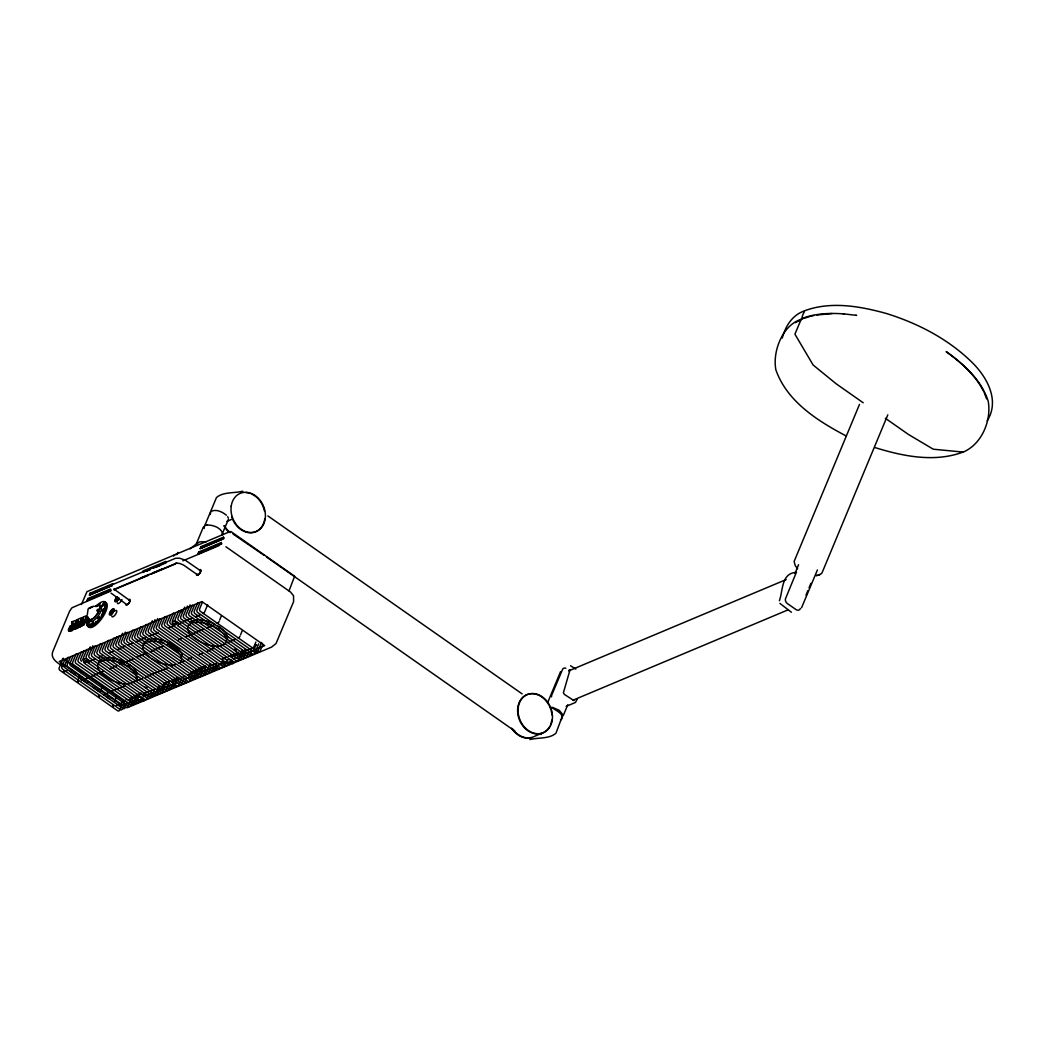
<?xml version="1.0" encoding="UTF-8"?>
<svg xmlns="http://www.w3.org/2000/svg" width="1045" height="1045" viewBox="0 0 1045 1045"><rect width="100%" height="100%" fill="white"/><g stroke="black" fill="none" stroke-linecap="round" stroke-linejoin="round"><path stroke-width="1.5" d="M96.467 621.697L96.375 622.82L96.388 621.879M72.262 624.649L71.791 622.18M77.604 621.383L77.408 622.023L77.513 620.129M82.372 618.509C82.842 622.141 82.712 616.223 82.411 618.509M88.067 622.01L86.957 622.924L88.015 621.827M105.036 606.596L106.028 605.604M88.289 617.647L88.525 619.424L89.844 620.207C95.461 618.157 100.007 611.795 99.863 605.8L98.4 604.833L95.03 606.557M77.03 622.154L77.016 619.842M81.17 618.914L78.009 626.386L74.299 628.136L76.037 623.421M86.095 616.315L83.195 624.205L79.485 625.955L81.223 621.239M87.009 616.772L83.927 624.453L82.895 624.531M83.169 617.059C97.851 610.384 71.556 639.004 81.196 620.769M72.432 622.716L72.066 623.16M77.186 620.39L77.643 620.821M95.526 623.591L95.853 621.67L95.67 623.473M74.09 624.649L70.342 626.086M75.501 624.1L79.172 622.676M84.331 620.025L80.687 621.919L84.266 620.051M72.445 623.852L72.405 623.003M87.323 614.656L88.107 608.961L93.932 606.126M72.758 623.708L72.706 622.624M72.719 623.643L72.209 624.636M87.062 621.945L88.107 621.083L87.114 621.997M82.882 617.53C80.308 618.588 84.279 622.337 82.829 617.53M82.163 617.817L82.111 618.692M104.892 607.302L106.015 606.335L104.957 607.341M87.754 600.104L88.995 599.595L88.015 598.485L87.192 600.47L88.015 598.485L110.522 589.04M143.087 572.477L143.348 570.857L165.855 561.4L166.312 562.732M198.485 553.602L198.746 551.982L221.253 542.538L221.71 543.857L197.923 553.968L198.746 551.982L199.726 553.092L197.923 553.968M70.315 626.282L74.117 624.44M80.726 621.893L84.318 620.221M779.387 600.744C783.005 590.921 781.229 573.992 795.14 572.464M129.567 664.894L129.489 665.273A3.671 0.967 -58.9 0 1 128.587 667.219A3.644 1.359 -55 0 0 129.489 665.273L129.567 664.855M569.982 669.989L563.386 692.783L564.378 694.416L573.966 700.607M88.316 620.325L87.257 621.252L88.276 620.482M104.8 608.151L105.859 607.223L104.84 607.994M99.628 616.628L99.249 617.112M93.841 624.91L94.22 623.591L93.985 624.805M204.245 526.902L204.258 528.378M70.969 628.633L72.196 626.086L71.282 628.502M82.202 621.84C80.165 627.405 83.286 620.443 82.085 622.48M87.427 620.26L89.178 619.097M103.886 609.326L105.636 608.177L102.71 610.019L103.233 609.535M111.919 585.696L112.742 583.711L90.236 593.168L89.413 595.141L111.919 585.696L112.742 583.711M162.811 568.715L152.309 573.117M222.65 539.194L223.473 537.208L200.967 546.666L200.144 548.638L222.65 539.194L223.473 537.208L223.93 538.541M71.739 622.18L72.418 621.775M92.979 625.393L93.554 624.113L93.109 625.302M70.851 625.602L69.114 630.318L72.823 628.554L75.985 621.096M71.439 627.483L71.674 626.817M76.677 625.341L77.382 623.904L76.468 626.321M82.359 622.324L81.588 623.813M87.78 619.084L88.812 618.575L87.728 619.254M104.304 609.901L105.271 609.13L104.239 609.849M114.14 589.354L176.788 563.02L175.847 563.255L179.453 563.373L183.45 564.992L197.544 574.828M782.274 338.044C785.344 326.353 792.306 315.002 804.271 310.992M92.796 624.479L92.326 625.759M70.407 625.772C63.053 637.189 78.323 627.039 75.867 622.284M75.593 623.591L73.712 628.75L78.192 627.183M75.606 625.472C69.884 633.61 83.456 626.02 81.066 621.984M80.792 623.303L79.629 627.078L84.083 624.792L87.453 616.916L86.84 616.485M577.297 699L575.442 702.462L566.155 706.394M88.172 618.039L88.172 618.039A9.091 3.383 -55 0 0 88.943 619.985M103.899 610.789L104.957 610.215L104.03 610.646M81.432 604.519L86.97 591.666L230.266 531.487M74.234 627.209L76.011 622.951M74.678 627.065L75.88 624.165M63.209 658.206L59.199 667.846A1.868 1.502 67.2 0 0 59.983 670.368L117.536 710.705A1.868 1.502 67.2 0 0 119.6 710.182M77.957 627.849L77.343 627.418L81.053 620.103M64.764 659.826L61.903 666.71A1.868 1.502 67.2 0 0 62.687 669.231L120.24 709.568A1.868 1.502 67.2 0 0 122.304 709.046M80.06 625.942L81.249 623.081M68.043 657.318L64.594 665.574A1.868 1.502 67.2 0 0 65.391 668.095L122.944 708.432A1.868 1.502 67.2 0 0 124.995 707.909M70.159 657.553L67.298 664.437A1.868 1.502 67.2 0 0 68.082 666.958L125.648 707.295A1.868 1.502 67.2 0 0 127.699 706.773L131.709 697.133M72.863 656.417L70.002 663.301A1.868 1.502 67.2 0 0 70.786 665.822L128.339 706.172A1.868 1.502 67.2 0 0 130.403 705.636L132.689 700.137M76.141 653.909L72.706 662.177A1.868 1.502 67.2 0 0 73.49 664.698L131.043 705.035A1.868 1.502 67.2 0 0 133.107 704.5L137.117 694.873M78.27 654.157L75.397 661.041A1.868 1.502 67.2 0 0 76.194 663.562L133.747 703.899A1.868 1.502 67.2 0 0 135.798 703.376L136.947 700.62M81.536 651.636L78.101 659.904A1.868 1.502 67.2 0 0 78.897 662.425L136.451 702.762A1.868 1.502 67.2 0 0 138.502 702.24M84.24 650.512L80.805 658.768A1.868 1.502 67.2 0 0 81.588 661.289M86.944 649.376L83.509 657.632A1.868 1.502 67.2 0 0 83.953 659.839M87.349 660.153L83.613 662.138L87.349 660.153L87.767 661.328L84.449 662.726L88.198 660.74M90.223 646.855L86.199 656.495A1.868 1.502 67.2 0 0 86.996 659.016L144.55 699.366A1.868 1.502 67.2 0 0 146.6 698.831L148.899 693.331M78.362 679.394L80.034 675.397M92.914 645.732L88.903 655.372A1.868 1.502 67.2 0 0 89.7 657.893L147.254 698.23A1.868 1.502 67.2 0 0 149.304 697.694M95.043 645.967L91.607 654.235A1.868 1.502 67.2 0 0 92.391 656.756L149.944 697.093A1.868 1.502 67.2 0 0 152.008 696.571M111.149 613.676L110.731 612.331A2.821 1.045 -55 0 1 113.474 609.653A2.821 1.045 -55 0 1 112.925 612.618M116.23 599.125L116.648 600.47L116.23 599.125L118.986 597.962M97.172 646.215L94.311 653.099A1.868 1.502 67.2 0 0 95.095 655.62L152.648 695.957A1.868 1.502 67.2 0 0 154.712 695.434M100.451 643.707L97.002 651.962A1.868 1.502 67.2 0 0 97.799 654.483L155.352 694.82A1.868 1.502 67.2 0 0 157.312 694.494M102.58 643.942L99.706 650.826A1.868 1.502 67.2 0 0 100.503 653.347L158.056 693.684A1.868 1.502 67.2 0 0 160.016 693.357M105.271 642.806L102.41 649.69A1.868 1.502 67.2 0 0 103.194 652.211L160.747 692.561A1.868 1.502 67.2 0 0 162.811 692.025L165.097 686.526M108.549 640.298L105.114 648.566A1.868 1.502 67.2 0 0 105.898 651.087L163.451 691.424A1.868 1.502 67.2 0 0 165.515 690.889M110.679 640.546L107.805 647.43A1.868 1.502 67.2 0 0 108.602 649.951L166.155 690.288A1.868 1.502 67.2 0 0 168.206 689.765L169.355 687.009M113.957 638.025L110.509 646.293A1.868 1.502 67.2 0 0 111.306 648.814L168.859 689.151A1.868 1.502 67.2 0 0 170.91 688.629M116.648 636.901L113.213 645.157A1.868 1.502 67.2 0 0 113.996 647.678L171.55 688.015A1.868 1.502 67.2 0 0 173.614 687.492L177.049 679.237M119.352 635.765L115.917 644.02A1.868 1.502 67.2 0 0 116.7 646.541L174.254 686.879A1.868 1.502 67.2 0 0 176.318 686.356M122.631 633.244L118.621 642.884A1.868 1.502 67.2 0 0 119.404 645.405L176.958 685.755A1.868 1.502 67.2 0 0 179.022 685.22L181.308 679.72M100.398 691.398L102.07 687.401A2.025 1.62 67.2 0 1 103.429 686.513M125.322 632.12L121.311 641.761A1.868 1.502 67.2 0 0 122.108 644.282L179.662 684.619A1.868 1.502 67.2 0 0 181.712 684.083M127.451 632.356L124.015 640.624A1.868 1.502 67.2 0 0 124.799 643.145L182.366 683.482A1.868 1.502 67.2 0 0 184.416 682.96M129.58 632.604L126.719 639.488A1.868 1.502 67.2 0 0 127.503 642.009L185.056 682.346A1.868 1.502 67.2 0 0 187.12 681.823M132.859 630.096L129.423 638.351A1.868 1.502 67.2 0 0 130.207 640.872L187.76 681.209A1.868 1.502 67.2 0 0 189.72 680.883M134.988 630.331L132.114 637.215A1.868 1.502 67.2 0 0 132.911 639.736L190.464 680.073A1.868 1.502 67.2 0 0 192.515 679.55M137.679 629.194L134.818 636.078A1.868 1.502 67.2 0 0 135.602 638.599L193.168 678.95A1.868 1.502 67.2 0 0 195.219 678.414L197.518 672.915M140.957 626.686L137.522 634.955A1.868 1.502 67.2 0 0 138.306 637.476L195.859 677.813A1.868 1.502 67.2 0 0 197.923 677.278M143.087 626.935L140.226 633.819A1.868 1.502 67.2 0 0 141.01 636.34L198.563 676.677A1.868 1.502 67.2 0 0 200.627 676.154L201.763 673.398M146.365 624.414L142.917 632.682A1.868 1.502 67.2 0 0 143.714 635.203L201.267 675.54A1.868 1.502 67.2 0 0 203.318 675.018M114.623 701.365L115.734 698.7M149.056 623.29L145.621 631.546A1.868 1.502 67.2 0 0 146.418 634.067L203.971 674.404A1.868 1.502 67.2 0 0 206.022 673.881L209.457 665.626M152.335 620.769L148.325 630.409A1.868 1.502 67.2 0 0 149.108 632.93L206.662 673.267A1.868 1.502 67.2 0 0 208.726 672.745M155.039 619.633L151.029 629.273A1.868 1.502 67.2 0 0 151.812 631.794L209.366 672.144A1.868 1.502 67.2 0 0 211.43 671.608L213.716 666.109M120.175 708.797L121.886 704.67M157.743 618.509L153.72 628.149A1.868 1.502 67.2 0 0 154.516 630.671L212.07 671.008A1.868 1.502 67.2 0 0 214.12 670.472M122.866 707.661L124.59 703.533M159.859 618.745L156.423 627.013A1.868 1.502 67.2 0 0 157.22 629.534L214.774 669.871A1.868 1.502 67.2 0 0 216.824 669.349M125.57 706.538L127.294 702.397M161.988 618.993L159.127 625.877A1.868 1.502 67.2 0 0 159.911 628.398L217.464 668.735A1.868 1.502 67.2 0 0 219.528 668.212M165.267 616.485L161.831 624.74A1.868 1.502 67.2 0 0 162.615 627.261L220.168 667.598A1.868 1.502 67.2 0 0 222.128 667.272M196.447 543.635L203.174 527.464L205.251 525.426M204.833 525.491L216.459 497.564C223.199 491.62 234.393 493.41 242.558 491.202M167.396 616.72L164.522 623.604A1.868 1.502 67.2 0 0 165.319 626.125L222.872 666.462A1.868 1.502 67.2 0 0 224.923 665.939M170.1 615.583L167.226 622.467A1.868 1.502 67.2 0 0 168.023 624.988L225.576 665.338A1.868 1.502 67.2 0 0 227.627 664.803M173.365 613.075L169.93 621.344A1.868 1.502 67.2 0 0 170.714 623.865L226.961 663.288M142.238 698.622L138.489 700.594L142.238 698.622L143.074 699.209L139.338 701.195L143.074 699.209M175.495 613.324L172.634 620.207A1.868 1.502 67.2 0 0 172.921 622.232M176.709 622.624L172.961 624.61L176.709 622.624L177.545 623.212L173.81 625.197L177.545 623.212M143.492 695.591L144.641 692.848M178.773 610.803L175.325 619.071A1.868 1.502 67.2 0 0 176.122 621.592L233.675 661.929A1.868 1.502 67.2 0 0 235.726 661.407M181.477 609.679L178.029 617.935A1.868 1.502 67.2 0 0 178.826 620.456L236.379 660.793A1.868 1.502 67.2 0 0 238.43 660.27L241.865 652.015M184.743 607.158L180.733 616.798A1.868 1.502 67.2 0 0 181.517 619.319L239.07 659.656A1.868 1.502 67.2 0 0 241.134 659.134M149.879 696.323L151.603 692.195M187.447 606.022L183.437 615.662A1.868 1.502 67.2 0 0 184.22 618.183L241.774 658.533A1.868 1.502 67.2 0 0 243.838 657.997L246.124 652.498M152.583 695.186L154.294 691.058M190.151 604.898L186.141 614.538A1.868 1.502 67.2 0 0 186.924 617.059L244.478 657.396A1.868 1.502 67.2 0 0 246.529 656.861M155.287 694.05L157.573 688.55M192.28 605.133L188.831 613.402A1.868 1.502 67.2 0 0 189.628 615.923L247.182 656.26A1.868 1.502 67.2 0 0 249.232 655.737M228.372 519.43L221.906 534.687M157.978 692.926L159.702 688.786M194.396 605.382L191.535 612.265A1.868 1.502 67.2 0 0 192.319 614.787L249.886 655.124A1.868 1.502 67.2 0 0 251.936 654.601M160.682 691.79L164.117 683.521M197.675 602.874L194.239 611.129A1.868 1.502 67.2 0 0 195.023 613.65L252.577 653.987A1.868 1.502 67.2 0 0 254.64 653.465L258.651 643.824M199.804 603.109L196.943 609.993A1.868 1.502 67.2 0 0 197.727 612.514L255.28 652.851A1.868 1.502 67.2 0 0 257.344 652.328L261.354 642.688M202.508 601.972L199.634 608.856A1.868 1.502 67.2 0 0 200.431 611.377L257.984 651.727A1.868 1.502 67.2 0 0 260.035 651.192L262.909 644.308M166.09 689.517L169.525 681.262M171.484 687.244L173.783 681.745M207.655 604.755L204.872 611.416A2.025 0.758 -55 0 1 204.062 612.723M182.287 682.712L184.011 678.584M184.991 681.575L186.715 677.447M188.831 677.696L189.981 674.939M190.386 679.315L192.11 675.174M193.09 678.179L196.525 669.91M219.646 620.051L221.318 616.054M198.498 675.906L201.933 667.65M203.893 673.633L205.617 669.505M209.3 671.373L210.437 668.617M214.695 669.1L216.419 664.973M217.399 667.964L219.123 663.836M221.253 664.084L222.389 661.328M222.807 665.704L224.518 661.563M225.498 664.568L227.222 660.44M231.585 661.093L227.849 663.079L231.585 661.093L231.99 662.269L228.685 663.666L232.434 661.681M240.585 634.72L242.244 630.723M241.708 657.762L242.858 655.006M243.994 652.25L245.144 649.494M247.103 655.489L248.828 651.362M249.807 654.353L251.531 650.225M255.907 642.022L254.248 646.019A2.025 0.758 -55 0 1 253.426 647.325M253.661 650.473L255.947 644.961M289.034 590.856L294.638 576.239L230.971 531.591M547.737 702.423L560.551 671.648M567.788 704.748L563.516 715.002L561.583 717.105M859.499 404.402L794.122 561.465L795.258 565.698L797.648 568.82M794.918 573.509L798.589 564.718M805.982 595.154L807.824 590.725M809.052 587.773L810.894 583.345M817.412 569.969L801.593 607.681M887.806 414.839L822.428 571.889L821.553 573.548L818.522 575.05M987.172 420.861C1000.653 399.608 985.879 374.972 969.708 360.133C946.221 337.953 916.765 322.905 886.069 313.409C859.878 306.172 830.919 301.064 804.689 310.731C804.141 312.808 800.457 317.68 802.978 318.725M91.633 626.164L92.404 623.865M91.503 626.216L92.535 623.813M71.217 628.163L71.765 627.353M76.154 626.464L76.625 625.302M76.403 625.981L76.951 625.171M104.422 611.469L103.494 611.743L104.513 611.286M173.666 556.044L174.123 555.052M90.797 626.464L91.438 625.119M103.037 612.723L103.938 612.331L103.128 612.527M69.728 630.749L73.137 629.312L73.032 628.202M77.709 626.7L78.858 626.386M89.896 648.475L91.712 648.605L91.503 649.598M102.018 613.807L103.442 613.493M103.35 609.522L103.795 608.856M101.953 614.695L102.815 614.604L102.136 614.551M122.748 700.098L122.996 701.339M962.745 452.198C934.348 462.674 902.815 456.234 874.769 447.508M88.916 626.569L89.909 625.263L88.982 626.621M101.417 615.727L102.136 615.714L101.469 615.505M90.066 624.087L88.498 626.464L89.988 624.061M104.578 601.946L103.011 604.323L104.644 601.998M78.767 626.569L78.009 626.386M101.3 617.007L101.234 616.955M87.649 625.837L88.616 624.544M99.118 618.196L99.745 619.123L99.184 617.974M88.472 624.283L87.401 625.472L88.407 624.231M104.631 604.232L105.663 602.952L104.657 604.193M80.23 626.334L83.835 624.57M98.922 620.129L98.739 619.267L99.066 619.959M87.153 624.871L88.237 623.721L87.244 625.001M97.851 620.286L98.021 621.043M94.742 617.059C97.159 613.99 101.731 608.882 99.079 605.003M209.47 664.032L210.554 664.28M234.798 654.353L234.106 653.687M241.878 650.421L242.962 650.669M255.385 644.752L256.469 645M104.213 606.126L106.054 604.18M97.172 621.945L97.237 620.939L97.381 621.84M94.377 617.438L93.593 618.17M88.067 622.559L86.957 623.682L88.067 622.689M106.041 604.702L104.996 605.865L106.054 604.833M96.649 606.544L96.584 605.786M63.392 658.938L62.452 658.872M175.442 554.516L177.114 554.49M92.835 618.797L89.622 620.155M95.422 606.231L98.622 604.885M189.994 548.834L198.041 542.642M560.525 719.9L561.674 719.143C564.509 713.304 554.542 710.195 551.76 707.217M89.413 595.141L111.959 585.553M140.866 577.794L140.304 578.159L149.304 574.384M200.144 548.638L222.689 539.037M70.485 626.347L73.986 624.858M88.642 608.399L90.053 607.615M795.402 322.67L800.901 319.744M68.591 630.122C68.735 633.126 75.057 629.861 73.45 628.084M227 521.298L231.245 519.522M90.719 593.717L175.599 558.265L179.453 558.2L185.056 560.068L200.431 570.661M201.45 547.214L223.695 537.875M145.791 571.354L150.415 569.394M153.341 568.166L165.071 563.242M147.031 570.949L150.023 569.682M156.032 567.161L160.525 565.28M88.498 599.046L110.757 589.707M199.242 552.544L221.488 543.191M87.192 600.47L110.979 590.36M110.822 591.065L71.961 607.785L69.636 611.116L52.746 651.701C50.016 659.003 58.677 663.679 63.64 666.723M113.827 589.811L148.338 575.312M151.342 574.045L175.351 563.973M182.849 560.812L218.862 545.699M115.89 599.948L118.66 598.785M72.902 621.357L76.599 620.194M78.088 619.176L81.34 617.817M111.084 614.329A2.821 1.045 -55 0 1 110.665 612.279L113.5 611.168L110.391 613.141M78.022 627.34L75.018 628.581L74.195 627.98M67.024 670.681L64.032 671.935A2.025 0.758 -55 0 1 63.562 671.948M89.439 661.263L95.422 658.755M98.413 657.501L102.906 655.607M108.876 653.099L113.369 651.218M117.85 649.337L125.322 646.189M128.313 644.935L132.806 643.054M135.785 641.8L146.261 637.398M149.252 636.144L158.213 632.382M168.676 627.98L173.17 626.099M179.152 623.591L192.607 617.935M195.585 616.681L200.078 614.8M81.236 680.648L103.664 671.23M109.647 668.722L117.118 665.574M120.11 664.32L133.564 658.677M136.555 657.409L147.018 653.02M150.01 651.766L163.464 646.11M166.455 644.856L170.936 642.975M178.408 639.84L181.399 638.573M185.892 636.692L203.827 629.155M206.819 627.901L214.29 624.766M103.664 694.69L108.144 692.809M111.136 691.555L124.59 685.899M130.573 683.391L142.538 678.362M145.529 677.108L167.945 667.69M170.936 666.436L175.429 664.555M178.421 663.301L184.39 660.78M187.382 659.526L191.875 657.645M199.347 654.51L202.338 653.256M206.819 651.362L214.29 648.227M217.282 646.973L224.753 643.838M227.745 642.57L235.23 639.435M135.249 695.617L141.245 693.096M165.214 683.025L168.219 681.771M172.712 679.877L178.695 677.369M192.189 671.7L205.669 666.044M222.154 659.121L226.647 657.227M229.652 655.973L238.639 652.198M116.387 705.284L125.361 701.508M128.352 700.255L138.815 695.865M141.806 694.611L155.261 688.955M158.252 687.701L165.724 684.566M171.707 682.045L185.161 676.402M188.152 675.148L198.615 670.746M201.607 669.492L206.087 667.611M209.078 666.357L216.55 663.209M231.507 656.939L252.433 648.148M123.584 704.879L137.091 699.209M143.1 696.688L153.615 692.273M156.606 691.006L179.139 681.549M183.633 679.655L206.165 670.198M209.157 668.944L227.183 661.367M233.192 658.846L264.712 645.614L201.894 601.58L59.251 661.485L122.082 705.519M127.503 707.609L271.543 647.116L276.024 643.537L293.619 601.593L293.54 595.768L290.654 592.136L225.903 546.757M568.689 670.903L786.18 579.557M573.104 700.15L787.59 610.058M540.513 733.799L530.337 738.162M804.35 318.281L809.836 316.478M206.805 525.047C212.945 524.773 221.932 527.777 222.846 534.713M817.216 575.377L816.145 575.638L819.776 574.737M205.016 525.491L206.988 524.995M179.466 610.711L181.517 611.625L180.262 611.939M802.273 319.025C782.979 323.976 772.281 350.976 775.847 369.76C786.937 401.58 817.739 420.991 846.15 435.948M811.207 316.021L814.042 315.525M816.863 315.015L832.094 313.539M529.841 739.573C538.005 737.378 549.2 739.155 555.94 733.224L562.902 714.78L559.232 710.313L552.7 707.439M177.585 552.544L178.316 552.531M235.726 650.539C238.155 649.951 232.721 648.083 234.589 650.121M843.994 313.918C829.782 312.808 814.538 313.5 801.45 318.66L794.918 334.165L813.101 364.979L836.274 383.881L863.222 402.769M74.913 628.567L74.26 627.692M843.067 313.787L856.613 315.381L855.868 315.263M72.105 624.662L71.726 623.8M570.531 665.769L575.847 669.074M175.625 623.878L174.554 623.329M230.514 662.347L229.652 661.968M145.791 687.923L147.045 687.61L144.785 687.101M522.134 693.893L267.886 515.93M261.694 642.544L260.832 642.649M231.585 655.45L231.18 654.849L232.212 655.385M229.273 656.155L228.411 656.26M202.273 667.507L201.411 667.611M199.177 669.061L198.772 668.46L199.804 668.996M196.865 669.767L196.003 669.871M169.865 681.118L169.003 681.222M166.756 682.672L166.364 682.071L167.396 682.607M164.457 683.378L163.595 683.482M137.457 694.729L136.595 694.834M134.348 696.283L133.956 695.683L134.988 696.218M132.049 696.989L131.187 697.093M232.996 533.995L263.889 555.156M791.405 612.252L779.936 603.422M173.783 624.792L172.947 624.205M228.672 663.261L227.823 662.674M84.436 662.321L83.587 661.733M139.312 700.79L138.476 700.202M77.461 619.541L77.97 621.2M885.35 418.274L908.392 434.42L933.276 449.206L963.216 452.08C981.882 444.151 991.614 420.469 988.204 401.241C981.477 379.844 963.712 364.352 946.13 351.564C960.773 362.184 974.946 374.567 983.358 390.869M266.553 557.037L514.78 731.017M177.35 625.472L227.052 660.309M129.632 600.392L114.571 589.524M125.518 603.697L111.044 593.116M110.731 612.331L111.488 612.866M94.873 623.186L94.755 624.139M82.594 624.727L83.352 625.08M79.381 625.811L80.334 626.373M77.866 626.556L78.479 626.987L77.408 626.909M72.366 628.999L73.137 629.312M88.211 662.909L137.927 697.746M84.214 663.118L139.142 701.626A1.868 1.502 67.2 0 0 140.696 701.731M71.622 663.928L74.09 665.665M77.813 668.264L80.282 670.002M65.508 660.166L123.258 700.646M70.237 671.347L75.527 675.057M78.166 676.912L87.427 683.391M92.705 687.087L97.995 690.797M105.924 696.349L109.882 699.131M117.811 704.696L120.462 706.538M77.108 622.402L76.912 621.618M226.399 515.224C222.324 511.815 215.753 508.615 210.724 511.645L210.241 514.519M236.706 653.047L237.607 653.112M224.061 658.611L223.016 658.533M204.297 666.658L205.199 666.723M191.653 672.222L190.791 672.327M178.146 677.891L177.101 677.813M171.889 680.269L172.791 680.334M159.245 685.833L158.383 685.938M139.481 693.88L140.383 693.945M126.837 699.445L125.975 699.549M72.366 621.775L72.784 623.382M143.348 570.857L144.328 571.968M114.192 589.014L114.676 589.824L114.284 588.975M227.64 516.7L228.319 518.137M984.129 392.228L986.571 398.824M77.748 619.881L77.918 620.691M97.995 620.129L98.086 621.083M72.118 623.983L72.027 623.16M800.457 608.438A4.062 3.239 67.2 0 1 795.99 609.575L787.355 603.527A4.049 3.239 67.2 0 1 785.396 598.994L796.094 572.973A4.062 3.239 67.2 0 1 796.551 572.203M565.867 668.238A4.049 3.239 67.2 0 0 562.719 669.035L551.812 694.912A4.062 3.239 67.2 0 0 551.538 696.845M569.055 670.041A1.724 1.385 67.2 0 1 569.434 670.132M531.069 737.665A20.691 16.524 67.2 0 1 511.658 728.195M531.513 737.483A20.691 16.524 67.2 0 1 512.86 729.123M549.866 726.262A20.691 16.524 67.2 0 1 524.368 727.66A20.691 16.524 67.2 0 1 522.774 697.355A20.691 16.524 67.2 0 1 548.743 704.748M549.37 705.937A20.691 16.524 67.2 0 1 550.885 709.699M551.251 710.992A20.691 16.524 67.2 0 1 551.93 714.937M551.812 720.109A20.691 16.524 67.2 0 1 550.532 724.838M228.855 532.036A20.691 16.524 67.2 0 1 223.917 525.844M230.292 532.676A20.691 16.524 67.2 0 1 224.375 525.661M264.764 518.908A20.691 16.524 67.2 0 1 249.546 532.715A20.691 16.524 67.2 0 1 231.677 516.726M245.967 492.535A20.691 16.524 67.2 0 1 250.46 493.501M251.923 494.128A20.691 16.524 67.2 0 1 264.503 511.109M83.117 660.518A3.462 1.633 22.6 0 1 84.527 658.729A3.462 1.633 22.6 0 1 88.812 660.61A3.462 1.633 22.6 0 1 88.146 662.739M84.175 661.55A3.462 1.633 22.6 0 1 83.561 661.041M104.552 602.181A15.009 5.591 -55 0 1 102.162 617.961A15.009 5.591 -55 0 1 88.002 625.981M97.721 606.048A15.009 5.591 -55 0 1 100.242 603.984M96.806 605.395A15.009 5.591 -55 0 1 106.12 606.766A15.009 5.591 -55 0 1 93.005 625.655A15.009 5.591 -55 0 1 88.237 617.726M199.386 569.995A3.409 1.267 -55 0 1 200.888 570.988A3.409 1.267 -55 0 1 198.132 574.946A3.409 1.267 -55 0 1 196.63 573.953M129.11 599.438A3.409 1.267 -55 0 1 129.946 601.175A3.409 1.267 -55 0 1 127.15 604.807A3.409 1.267 -55 0 1 125.831 603.697M197.231 543.596A9.771 4.611 22.6 0 1 205.774 542.394M129.044 600.418A2.534 0.94 -55 0 1 129.332 602.442A2.534 0.94 -55 0 1 126.745 604.559M199.843 570.674A2.534 0.94 -55 0 1 199.778 573.261A2.534 0.94 -55 0 1 197.335 574.28M139.808 700.463A3.462 1.633 22.6 0 1 138.345 697.368A3.462 1.633 22.6 0 1 143.518 698.909A3.462 1.633 22.6 0 1 142.303 701.208M141.48 701.091A3.462 1.633 22.6 0 1 140.631 700.829M227.353 661.459A3.462 1.633 22.6 0 1 228.764 659.669A3.462 1.633 22.6 0 1 233.035 661.563A3.462 1.633 22.6 0 1 232.382 663.679M230.84 663.562A3.462 1.633 22.6 0 1 227.797 661.981M172.908 623.525A3.462 1.633 22.6 0 1 173.196 621.266A3.462 1.633 22.6 0 1 177.598 622.572A3.462 1.633 22.6 0 1 178.081 625.067M175.103 624.845A3.462 1.633 22.6 0 1 174.28 624.479M115.015 610.868A3.801 1.424 -55 0 1 116.74 611.743A3.801 1.424 -55 0 1 114.049 616.067A3.801 1.424 -55 0 1 111.841 615.949M112.468 613.193A2.821 1.045 -55 0 1 111.528 614.081M118.986 598.602A3.801 1.424 -55 0 1 115.12 601.776A3.801 1.424 -55 0 1 116.7 597.087M121.925 599.543A3.801 1.424 -55 0 1 119.117 603.187A3.801 1.424 -55 0 1 117.34 602.743M118.555 598.615A2.821 1.045 -55 0 1 115.577 600.875A2.821 1.045 -55 0 1 117.327 596.995M118.412 599.412A2.821 1.045 -55 0 1 115.76 600.914A2.821 1.045 -55 0 1 117.589 597.178M230.122 664.032A1.868 1.502 67.2 0 1 228.267 664.202M143.23 700.686A1.868 1.502 67.2 0 1 142.642 700.79M143.91 699.967A1.868 1.502 67.2 0 1 143.688 700.333M240.023 636.052A2.025 0.758 -55 0 1 238.874 637.724M238.534 637.999A2.025 0.758 -55 0 1 238.221 638.181M113.396 706.538A2.025 0.758 -55 0 1 112.808 706.394M112.821 705.767A2.025 0.758 -55 0 1 112.965 705.362M99.184 696.571A2.025 0.758 -55 0 1 98.713 696.584M98.583 696.427A2.025 0.758 -55 0 1 98.739 695.395M115.433 694.638A2.025 1.62 67.2 0 1 115.812 694.964M116.413 696.897A2.025 1.62 67.2 0 1 116.282 697.368M219.097 621.383A2.025 0.758 -55 0 1 217.935 623.055M217.595 623.329A2.025 0.758 -55 0 1 217.282 623.512M203.383 613.363A2.025 0.758 -55 0 1 203.07 613.546M78.244 681.902A2.025 0.758 -55 0 1 77.813 680.726M63.405 671.517A2.025 0.758 -55 0 1 63.458 671.164M66.919 662.765A2.025 1.62 67.2 0 1 67.154 662.373M67.468 662.086A2.025 1.62 67.2 0 1 68.291 661.877M80.661 670.328A2.025 1.62 67.2 0 1 80.961 670.759M81.275 671.765A2.025 1.62 67.2 0 1 81.131 672.732M233.035 662.543A1.868 1.502 67.2 0 1 232.526 663.17M99.98 605.943A9.091 3.383 -55 0 1 98.53 615.492A9.091 3.383 -55 0 1 89.974 620.351M98.857 662.556A20.613 9.745 22.6 0 1 123.937 661.589M125.126 662.177A20.613 9.745 22.6 0 1 137.3 674.025M137.417 676.768A20.613 9.745 22.6 0 1 136.229 679.015M129.332 683.887A20.626 9.745 22.6 0 1 115.081 681.68M113.827 681.196A20.626 9.745 22.6 0 1 97.956 664.502A20.626 9.745 22.6 0 1 119.639 662.53A20.626 9.745 22.6 0 1 136.438 679.145M190.072 622.493A20.613 9.745 22.6 0 1 215.152 624.374M217.451 625.655A20.613 9.745 22.6 0 1 227.444 638.952M222.846 645.209A20.626 9.745 22.6 0 1 220.626 645.875M217.987 646.189A20.626 9.745 22.6 0 1 210.163 645.392M208.909 645.078A20.626 9.745 22.6 0 1 201.371 642.296M200.183 641.708A20.626 9.745 22.6 0 1 188.649 625.367A20.626 9.745 22.6 0 1 211.743 625.576M214.173 626.739A20.626 9.745 22.6 0 1 225.276 643.589M143.87 643.642A20.613 9.745 22.6 0 1 145.059 641.395M147.489 639.775A20.613 9.745 22.6 0 1 149.709 639.109M150.976 638.913A20.613 9.745 22.6 0 1 182.313 655.124M174.345 664.986A20.626 9.745 22.6 0 1 151.76 658.637M150.715 657.932A20.626 9.745 22.6 0 1 144.053 643.759A20.626 9.745 22.6 0 1 164.235 643.472M169.159 645.64A20.626 9.745 22.6 0 1 181.451 660.244M90.144 620.639L88.995 621.984L90.144 620.639M93.044 622.324L91.999 623.891L93.044 622.324M89.23 622.428L90.327 620.978L89.23 622.428M102.619 604.572C103.729 604.689 100.464 607.341 102.619 604.572M93.253 622.611C92.339 625.328 94.363 620.573 93.253 622.611M103.141 604.807L102.253 606.113L103.141 604.807M69.022 630.03L69.963 630.723L69.022 630.03M92.143 623.617L92.887 622.441L92.169 623.512M97.982 618.444L98.844 617.804L97.982 618.444M102.332 610.959L103.599 609.836L102.332 610.959M98.126 618.313L98.126 618.313M90.236 593.168L89.974 594.788L91.215 594.278L90.236 593.168M200.967 546.666L200.705 548.272L201.946 547.776L200.967 546.666M102.462 610.803L103.481 610.045L102.462 610.803M174.58 645.98L174.502 646.372A3.671 0.967 -58.9 0 1 173.601 648.318A3.644 1.359 -55 0 0 174.502 646.372L174.58 645.954M219.594 627.078L219.515 627.457A3.671 0.967 -58.9 0 1 218.614 629.417A3.644 1.359 -55 0 0 219.515 627.457L219.594 627.052M97.446 609.692L97.067 611.142L98.282 609.17L97.446 609.692M220.469 544.367L221.253 542.538L220.469 544.367M242.558 491.855L241.722 491.986L242.584 491.816M540.631 734.4L541.48 734.256L540.644 734.361M90.784 625.21L90.144 626.621L90.85 625.25M90.249 625.25L89.478 626.621L90.249 625.25M88.943 624.845L88.133 626.268L89.073 624.949M104.931 602.155L104.121 603.566L105.062 602.247M105.297 602.482L104.448 603.879L105.297 602.482M105.819 603.422L104.879 604.741L105.859 603.514M88.838 622.297L87.035 624.361L88.838 622.297M91.516 607.054L90.575 607.576L92.6 606.544L91.516 607.054M518.255 707.334A20.691 16.524 67.2 0 0 541.414 733.329A20.691 16.524 67.2 0 0 546.091 700.215A20.691 16.524 67.2 0 0 518.255 707.334M231.206 506.146A20.691 16.524 67.2 0 0 254.366 532.127A20.691 16.524 67.2 0 0 259.042 499.027A20.691 16.524 67.2 0 0 231.206 506.146M111.097 614.617A3.801 1.424 -55 0 0 114.192 609.039A3.801 1.424 -55 0 0 110.078 611.913A3.801 1.424 -55 0 0 111.097 614.617M111.266 613.898A2.821 1.045 -55 0 0 113.565 609.771A2.821 1.045 -55 0 0 110.522 611.9A2.821 1.045 -55 0 0 111.266 613.898"/></g></svg>
